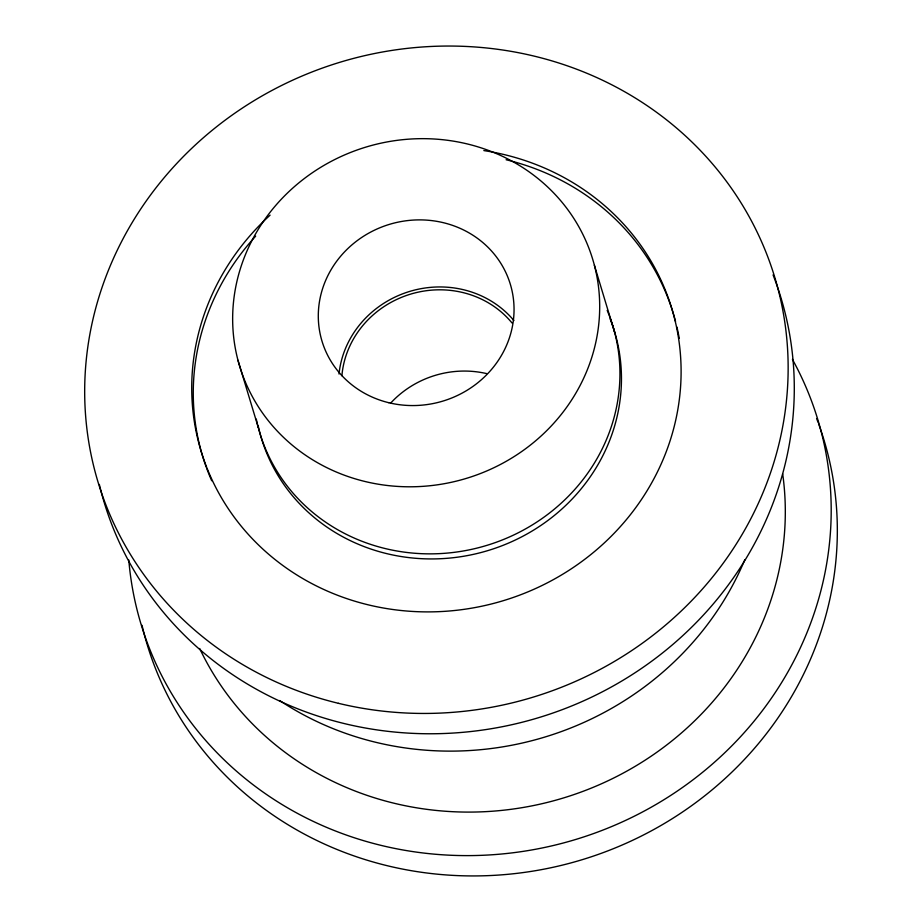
<?xml version="1.0" encoding="UTF-8"?>
<svg xmlns="http://www.w3.org/2000/svg" width="922" height="922" viewBox="0 0 922 922"><rect width="100%" height="100%" fill="white"/><g stroke="black" fill="none" stroke-linecap="round" stroke-linejoin="round"><path stroke-width="1.38" d="M594.379 265.225A184.446 173.094 -16.8 0 1 365.031 481.503A184.446 173.094 -16.8 0 1 289.105 191.442A184.446 173.094 -16.8 0 1 594.379 265.225L614.628 332.289M237.968 360.214L258.218 427.278M818.529 423.636A353.518 331.77 -16.8 0 1 580.203 860.284A353.518 331.77 -16.8 0 1 142.023 625.3M816.592 418.473A353.518 331.77 -16.8 0 1 818.044 422.345M792.424 359.361A353.518 331.77 -16.8 0 1 575.478 839.539A353.518 331.77 -16.8 0 1 128.792 560.011M782.674 473.862A307.406 288.494 -16.8 0 1 562.143 798.36A307.406 288.494 -16.8 0 1 199.682 648.5M744.815 559.723A307.406 288.494 -16.8 0 1 279.689 700.536M390.617 403.156A95.3 89.434 -16.8 0 1 486.724 373.617M773.062 274.906A353.518 331.816 -16.9 0 1 541.421 716.809A353.518 331.816 -16.9 0 1 99.334 484.442M483.843 150.586A245.92 230.823 -16.9 0 1 661.351 463.559A245.92 230.823 -16.9 0 1 295.443 574.083A245.92 230.823 -16.9 0 1 270.088 215.149M676.932 327.068A245.92 230.823 -16.9 0 1 679.26 338.351M211.714 480.765A245.92 230.823 -16.9 0 1 206.839 468.756M206.344 467.408A245.92 230.823 -16.9 0 1 255.659 236.159M506.12 159.748A245.92 230.823 -16.9 0 1 675.549 321.478M610.191 319.035A184.446 173.117 -16.9 0 1 488.36 550.446A184.446 173.117 -16.9 0 1 258.241 426.114M610.191 318.044A184.446 173.094 -16.8 0 1 483.612 546.331A184.446 173.094 -16.8 0 1 256.293 419.095M607.183 310.368A184.446 173.094 -16.8 0 1 609.719 316.753M341.901 375.738A95.3 89.446 -16.9 0 1 409.864 294.349A95.3 89.446 -16.9 0 1 512.044 323.011M339.008 374.021A98.366 92.315 -16.8 0 1 409.38 291.513A98.366 92.315 -16.8 0 1 513.911 320.533M338.409 703.313A353.518 331.816 -16.9 0 0 777.972 288.69A353.518 331.816 -16.9 0 0 192.859 147.278A353.518 331.816 -16.9 0 0 338.409 703.313M388.9 402.741A98.366 92.315 -16.8 0 0 511.214 287.387A98.366 92.315 -16.8 0 0 348.401 248.041A98.366 92.315 -16.8 0 0 388.9 402.741"/></g></svg>
